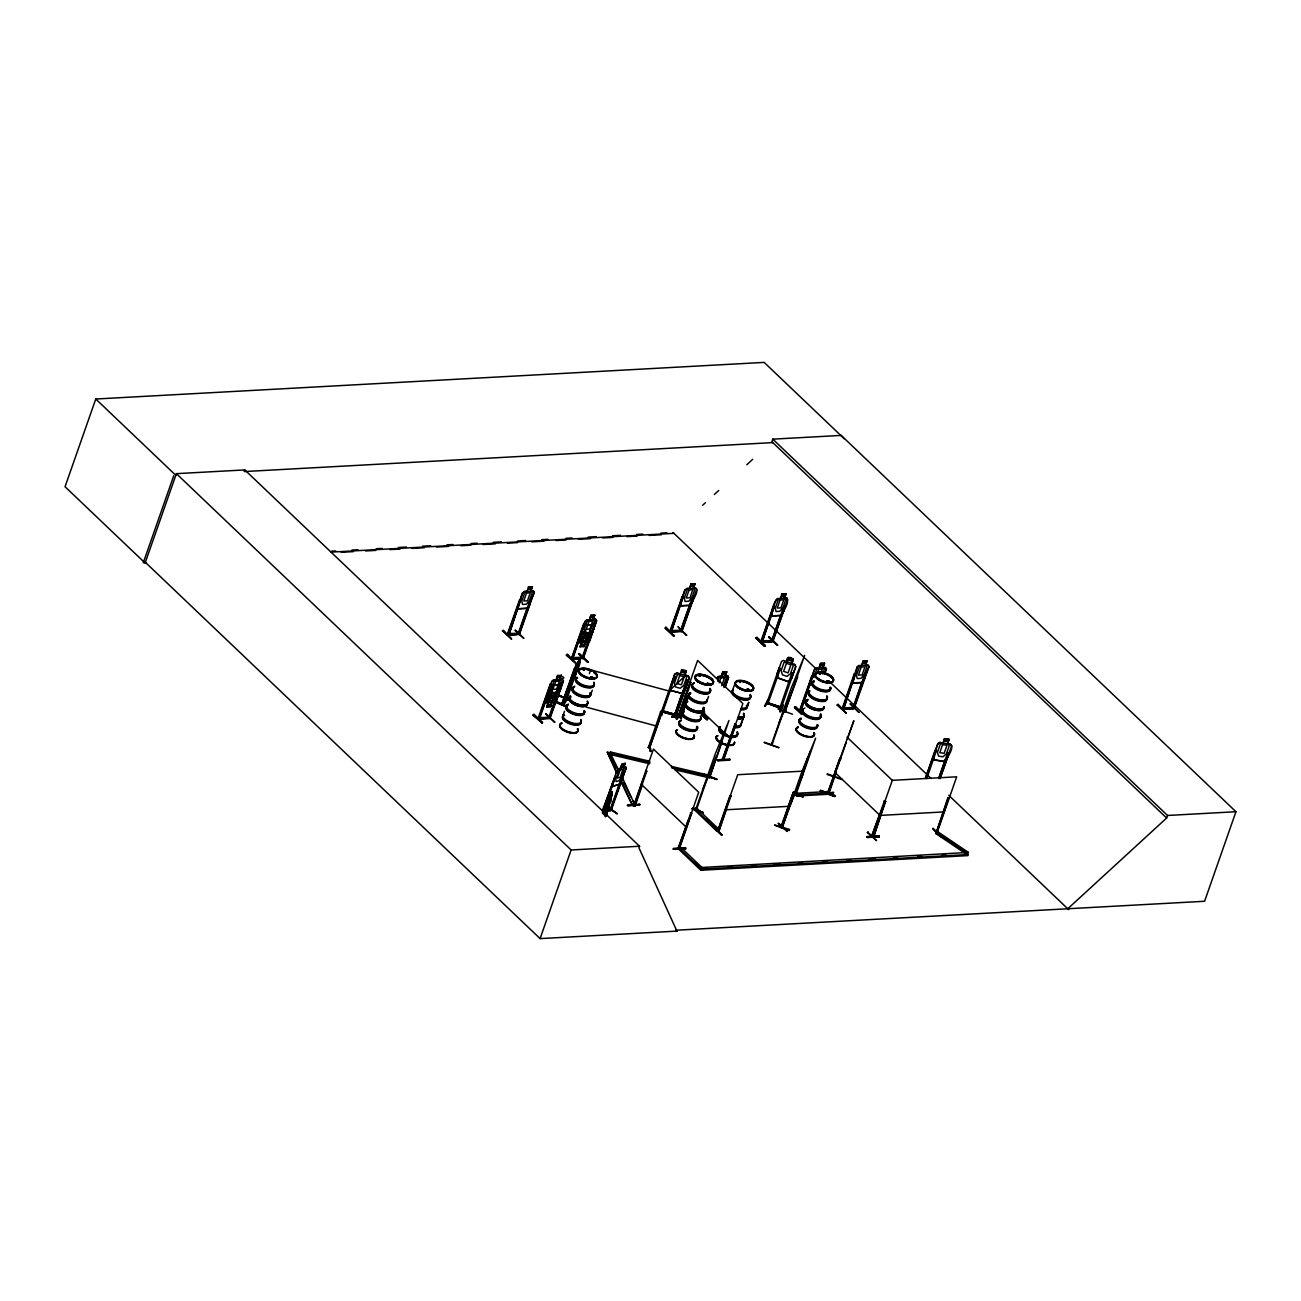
<?xml version="1.0" encoding="UTF-8"?>
<svg xmlns="http://www.w3.org/2000/svg" width="1301" height="1301" viewBox="0 0 1301 1301"><rect width="100%" height="100%" fill="white"/><g stroke="black" fill="none" stroke-linecap="round" stroke-linejoin="round"><path stroke-width="1.5" d="M684.96 675.17L688.083 675.902L689.254 677.935L685.22 689.595L682.049 693.449L670.682 690.473L670.682 685.79M670.844 690.359L670.844 685.741M607.583 808.555L607.534 809.661M777.429 677.854L777.478 672.959L777.429 677.854L788.617 681.903L791.789 678.13L795.854 666.535L794.7 664.404L783.576 660.453L781.543 661.38L777.461 673.024M933.728 755.409L933.663 759.914L944.656 761.589C947.535 757.507 957.455 743.489 947.421 743.749L949.145 739.31L944.461 738.594L942.997 743.001L939.761 742.432L937.745 743.749L925.499 778.437M933.825 759.8L933.842 755.328L937.875 743.83M616.999 813.808L608.884 808.279M673.381 849.114L685.562 847.699L673.495 848.35M685.383 848.333L673.365 848.968M685.741 848.789L673.235 849.081M717.697 759.784L729.715 759.02M866.986 837.193L879.346 836.819L879.118 835.73L866.84 837.177L879.346 836.885M867.133 836.51L879.134 835.746M867.328 837.535L879.33 836.787M532.385 586.735L530.775 591.305L532.255 592.622L529.426 600.688L526.238 604.249L522.547 604.445L521.766 601.111L524.596 593.045L527.084 591.5L528.417 586.962L532.385 586.735L530.873 591.061L533.426 590.914L534.386 592.459L527.458 608.413L518.074 608.835L518.448 604.689M518.156 608.917L518.497 604.575M681.008 601.566L680.683 605.908L689.985 605.404C691.969 601.534 702.41 586.67 693.205 588.198M680.83 605.762L681.106 601.664M771.981 611.665L771.656 616.007L780.958 615.503C783.739 610.624 789.479 603.111 786.926 598.005C779.966 601.371 790.114 586.67 784.275 598.379L785.755 599.712L782.926 607.762L779.738 611.324L776.046 611.535L775.266 608.185L778.096 600.135L780.584 598.59C783.121 587.223 782.665 601.192 777.705 598.509L775.9 600.119L760.971 642.222L761.703 640.97C764.663 640.759 759.312 640.011 760.825 641.848M810.425 681.057L810.247 685.383L810.523 681.155L814.491 669.495L816.28 667.885L825.598 667.462L826.46 668.909L824.59 673.902L826.216 668.893M857.278 667.299L852.838 683.041L862.14 682.537L869.068 666.567L868.109 665.039L858.871 665.543L857.083 667.153L842.479 709.338C851.602 708.346 852.366 710.297 854.367 707.045M708.866 777.347L716.932 779.12L702.377 773.916L716.835 779.364M785.544 712.054L784.731 711.777M782.974 826.314C781.576 824.135 784.243 828.851 780.844 827.387L793.252 792.293L794.342 791.772M795.578 793.773C797.529 791.61 794.244 798.115 795.366 793.35L827.55 791.577L829.209 793.155L828.005 794.326M547.688 693.043L547.347 697.385L547.64 693.173M560.552 688.945L560.894 684.619L551.738 685.269L544.843 701.255L551.608 681.513L553.38 679.87L556.145 679.773L557.56 675.382C572.229 678.569 557.104 679.171 551.705 681.594M560.682 688.912L560.894 684.619M580.994 633.05L580.653 637.376L589.808 636.742L592.654 632.351L589.711 636.644L580.555 637.295L580.945 633.164M593.841 628.936L594.183 624.61L585.043 625.261L582.295 629.733M584.035 669.739L582.978 669.462L584.116 669.706M583.612 669.495L583.84 670.21M592.768 677.528L592.053 676.943M593.158 678.26L592.719 677.398M699.71 676.374C697.092 675.008 702.231 676.065 699.385 676.048M698.962 675.658L699.987 675.349M699.369 675.317L700.231 675.528M708.98 683.464L706.98 683.854M707.142 683.643L708.834 684.537L708.703 683.61M739.147 681.594L740.269 682.44L740.302 681.496M739.619 681.48L740.106 682.261L739.83 681.269M749.278 690.717L747.994 689.01M749.587 690.489L746.888 689.335L749.246 690.522M819.516 673.072L820.248 674.162M819.272 673.869L820.394 673.951M820.557 673.755L822.346 669.186L818.654 669.397L817.532 672.617M829.127 681.22L826.737 681.366L828.639 682.472M827.778 681.87L828.005 680.797M829.566 682.212L829.03 681.22M612.153 794.147L611.633 791.642L612.218 794.082L610.348 801.107L605.144 815.922M548.794 717.29L538.338 717.632L539.769 717.908M550.095 718.461L538.289 719.274L538.728 717.989M550.534 717.176C548.388 714.965 548.453 720.917 549.51 717.225L550.339 717.176M583.385 658.452L571.513 659.233L584.913 621.504L586.686 619.878L589.451 619.78L590.865 615.373L594.768 615.097L593.158 619.65L594.606 620.967L585.824 640.645L580.864 641.133L585.076 635.994C581.514 631.066 587.158 628.302 586.182 635.018L591.028 630.595L586.67 635.913C589.89 640.547 584.881 643.361 585.564 636.937L582.263 640.889L585.011 632.839L584.247 629.554L587.076 621.488L589.516 619.91L590.865 615.373M606.835 810.783L606.608 814.702M680.602 715.794L681.952 715.729L680.911 715.826C681.334 718.038 680.049 717.03 680.472 715.42M704.378 715.452C702.686 716.379 705.63 715.892 704.833 714.168M718.672 830.705L717.827 831.128L737.716 774.713L802.099 771.184L815.629 738.187L795.757 795.122M885.623 801.318L873.605 836.771L873.573 835.047M872.776 835.388L873.784 835.128M936.086 831.664C934.508 835.958 939.794 830.688 935.874 831.729M610.592 802.343L610.836 800.001L605.372 816.719M530.759 600.964L519.164 634.156L507.162 634.807L519.587 599.761L520.676 599.696L508.805 635.132L509.26 633.782L507.618 633.538L518.221 633.359M534.239 592.524L533.329 591.061L524.222 591.565L522.4 593.028L507.585 635.132C508.528 636.124 524.758 634.172 518.351 632.985M680.878 629.977C683.334 628.643 682.277 633.099 680.423 631.261L690.262 603.55M681.513 630.335C683.692 628.139 678.634 633.668 681.87 629.83M761.264 642.255C761.443 642.808 778.307 641.637 771.851 640.076M843.633 707.63C841.812 706.508 841.536 710.362 843.487 709.191L855.342 673.82L854.253 673.885L842.056 708.915M843.796 707.939L843.194 708.899M853.212 708.736L854.025 706.963L853.911 708.313M574.668 677.105L577.286 663.998M559.723 696.1L568.602 699.857M571.172 678.39L570.31 682.326L571.302 678.553M605.258 806.701L603.892 811.824M573.774 669.348L574.7 669.104L561.983 703.922M562.617 703.386L561.837 703.174L566.13 698.93M707.484 776.209L702.491 773.575M777.982 709.012L792.537 714.216M794 793.382L803.075 796.7L793.919 793.561M827.111 774.404L841.698 779.543M827.306 773.867L841.861 779.055M844.203 438.697L764.159 362.394L95.77 399.017L65.05 486.737L145.094 563.024L176.383 473.662L244.799 469.921L639.555 846.235L638.97 847.878L676.927 931.109L540.094 938.606L145.338 562.292M173.732 475.759L143.273 562.748L145.663 562.601M244.799 469.921L244.23 471.564L772.81 442.6M508.203 633.88L507.471 635.132L508.967 633.506M518.579 604.672L522.612 593.175L524.303 591.646M508.805 635.067L520.026 601.55M502.495 630.904L511.569 639.035L503.308 630.221L502.414 630.985M515.147 630.286L523.636 638.384M527.084 608.413L517.912 634.27L519.977 633.262M530.32 599.176L518.497 634.579M518.107 634.205L519.863 633.197M519.375 634.579L534.142 592.427M533.947 714.314L533.02 715.095L542.354 723.014L533.036 715.062M539.85 717.859L539.378 719.242L551.689 684.05L550.307 683.854L537.898 718.949L549.673 718.119L562.26 683.318L560.877 683.106L561.951 683.041M551.689 684.05L550.616 684.131L538.5 719.258M538.923 718.835L544.924 702.247M546.209 698.556L548.16 693.01M546.778 706.898L548.371 702.345L546.94 701.044L549.754 692.978L552.909 689.384L555.722 681.35L559.365 681.106L556.535 689.156L557.283 692.441L554.47 700.507L552.014 702.085L550.681 706.622L546.68 706.817L548.29 702.589M541.801 723.096L542.68 722.397L533.914 714.33M554.307 722.299L545.9 713.55M550.502 706.394L552.014 702.085L554.844 701.971L556.633 700.491L563.414 680.765L562.471 679.236M561.463 675.105L559.869 679.659L561.316 680.96L552.518 700.637L547.737 701.206L551.77 696.002C548.209 691.075 553.852 688.294 552.876 695.027L557.722 690.587L553.364 695.921C556.682 700.637 551.331 703.386 552.258 696.946L548.957 700.897L553.771 681.496L556.226 679.919L557.739 675.593L561.381 675.349M554.421 701.581L548.518 718.119M561.186 683.399L549.071 718.51M549.949 718.494L563.414 680.765M573.156 657.867C570.716 656.745 571.269 659.574 572.635 659.2L584.686 623.781L583.612 623.846L571.334 658.94C578.327 659.981 585.092 656.224 583.271 658.436L596.622 620.675L589.938 640.482L588.15 642.109L585.401 642.222L583.986 646.613L579.986 646.808C584.295 640.84 579.27 644.125 578.229 641.328L585.011 621.553L586.8 620.105M571.806 659.249L573.156 657.899M578.229 642.239L572.229 658.826L572.977 657.574M578.376 641.263L582.409 629.749L585.174 625.488M582.75 629.31L584.686 623.781M568.342 700.149L559.902 695.547L568.602 699.45M579.986 646.808L581.677 642.336L580.23 641.035L583.059 632.985L586.214 629.391L589.011 621.358L592.654 621.097L589.841 629.147L590.589 632.449L587.776 640.499L585.32 642.076L583.986 646.613M587.613 662.29L579.14 653.492L588.28 662.176M561.869 703.971L574.229 668.877M562.097 704.638L576.229 664.811L561.918 704.719C567.447 704.069 566.911 694.718 566.537 700.019L579.075 664.453M576.229 664.811L580.653 657.704L565.805 699.84M566.244 699.32L578.522 663.656L574.18 673.3L575.741 671.739M576.522 670.861L572.96 676.764L576.18 666.096L580.653 657.704L578.88 662.144M593.077 619.569L594.573 615.259M576.18 673.43C569.139 688.945 584.116 657.038 579.14 662.014M581.823 658.127L582.263 656.842L583.694 657.216M581.97 658.143L587.727 641.572M583.011 658.078L595.256 623.033L582.376 658.517M563.105 715.257L564.536 711.24M589.353 673.609L590.638 669.917L669.332 691.107L649.736 747.799M590.882 694.214L592.313 690.197M540.094 938.606L571.139 849.976L176.383 473.662M618.902 770.599L610.055 752.612L607.291 752.189L616.625 773.087M610.185 753.1L610.576 751.994L649.768 761.264M610.576 751.994L610.445 754.515L649.638 763.785M665.852 627.212L674.016 635.913L665.836 627.212M602.249 810.848L614.755 777.347M602.802 811.092L615.145 777.624L602.672 813.109M603.111 810.588L616.804 770.842L620.561 768.484M602.558 812.442L608.25 797.789L603.192 813.223M603.485 811.873L610.006 794.439L609.144 795.204M603.778 812.914L607.242 802.88L606.526 803.693M610.088 796.179L611.795 791.675M604.022 814.133L606.851 806.067M611.746 791.902L606.705 804.506L606.103 811.417L607.534 809.157M608.185 802.88L608.689 801.432M620.447 768.403L621.959 764.094L625.179 763.28C619.195 772.973 633.75 762.321 618.317 769.151M622.073 764.175L615.747 778.551L616.089 781.559L618.983 780.714L621.748 776.811L625.179 763.28M610.478 798.424L612.218 794.082M605.014 815.272L609.031 803.985M605.534 815.385L609.405 804.311M680.748 630.351L670.308 630.465L669.69 631.798L682.114 596.752L683.204 596.687L671.17 632.156L670.064 632.172L681.935 631.473M689.53 588.345L686.733 588.41L684.928 590.02L669.999 632.123L670.731 630.871M605.762 816.508L608.364 808.506L606.233 815.792M683.204 596.687L671.121 632.107M671.479 630.497L670.698 631.701M611.389 810.328L609.925 810.279L620.366 780.714M610.315 810.556L611.844 809.043L611.291 810.393M623.163 774.924L610.413 810.523L623.553 775.185L622.317 775.168M606.64 811.613L611.275 810.279L625.992 768.224L625.472 767.086M612.332 786.276L619.618 784.422L626.253 768.224M694.994 583.824L693.303 588.28L694.783 589.613L691.953 597.679L688.766 601.241L685.074 601.436L684.293 598.102L687.123 590.036L689.611 588.491L690.945 583.954L694.994 583.824L693.482 588.133M689.611 588.491L691.107 584.165M674.081 636.026L664.974 627.911L673.414 636.075L674.341 635.295M686.164 635.376L678 626.61M692.848 596.167L680.472 631.18M669.901 631.798L681.643 631.196L694.23 596.378L693.14 596.443M681.903 631.57L696.669 589.418M627.814 805.791L640.092 804.343L627.407 805.286M648.841 745.88L650.142 746.546L648.841 745.847L648.418 747.522L660.534 712.07L661.867 712.428L649.427 747.766M661.607 711.94L662.046 710.622C663.933 712.785 662.29 711.159 663.185 710.915M670.861 685.822L674.877 674.243L676.845 673.235M660.469 711.419L661.607 715.257L661.493 710.931M662.632 712.2L675.04 676.829L673.707 676.487L675.04 676.829M649.784 744.091L650.744 751.441L650.256 750.596M622.431 777.803L635.295 805.888L632.53 805.465L621.423 780.974M635.018 806.295C635.473 803.042 632.27 804.945 635.018 806.295L642.58 784.292M633.701 805.53L653.46 749.116L698.702 792.244L679.041 848.74L678.081 847.845L679.496 848.691L678.585 847.845L688.245 820.329M645.751 772.29L634.124 805.498L634.904 806.197M634.481 806.262L646.76 771.168L645.995 770.436L646.76 771.168M634.563 806.344C637.555 805.14 632.481 803.221 635.018 805.059M684.733 675.186L686.245 670.877M678.488 716.884L671.966 717.095L680.244 715.892M682.927 690.945L674.552 715.257L686.814 679.87M686.83 680.114L688.164 680.456L675.951 715.615L689.254 677.854L688.099 676.016L685.692 675.382L670.698 689.481M676 930.231L677.024 931.109L676 930.231L1204.596 901.268L1235.95 811.726L841.194 435.412L772.778 439.153L771.883 441.722L1166.639 818.02L1067.763 908.765M675.691 711.875L677.17 719.258L676.683 718.396M678.195 716.721C679.61 719.941 678.959 712.639 677.837 716.867C683.106 717.81 674.113 713.68 671.576 716.591M678.439 716.884L689.904 683.594M678.732 717.648L690.929 682.472L690.148 681.74L690.929 682.472M686.733 695.596L679.057 717.534L678.358 716.835M687.107 696.474L679.984 716.786L681.122 716.672M687.4 696.751L680.456 717.111M681.724 714.883L687.546 698.263M681.334 717.095L688.489 696.702M707.159 700.41L708.573 696.393M704.589 711.826L703.337 715.42M703.743 714.233L703.76 715.826M703.808 715.875L705.093 714.542L704.638 715.826M704.215 715.42L704.036 714.509M704.508 715.436L705.126 714.802M717.778 681.285L718.9 678.065L721.372 676.504M727.763 675.951L725.129 676.032L726.739 671.804L722.705 671.95L721.274 676.406L718.51 676.439L716.721 678.065L718.607 676.536L727.763 675.951L728.609 677.398L725.064 687.4M719.177 682.765L722.884 672.178L726.543 671.95M721.713 685.773L726.739 671.804M723.681 685.643L726.495 677.577L725.031 676.276M723.974 687.465C723.519 685.025 728.349 678.032 726.56 680.081M725.421 685.269L727.357 679.724M725.015 687.335L728.365 677.366M732.593 690.213L735.309 682.456M678.195 848.024L690.88 812.816L691.66 813.548L679.333 848.545M937.501 831.99L936.004 833.665L966.188 854.041L968.416 852.415L938.232 832.038L936.378 832.575L966.562 852.952L968.22 854.529L967.83 855.619L700.832 870.255L678.211 848.675L678.959 846.544L679.382 848.61M694.539 808.474L717.16 830.038L719.518 829.908L696.897 808.279L694.539 808.474L694.149 809.564L716.786 831.128L719.128 830.997M696.816 808.783L696.214 808.002L695.563 809.889L715.436 753.49L728.967 720.494L709.614 777.608M708.703 774.42L696.36 810.068M756.824 637.311L755.897 638.075L764.988 646.012L756.808 637.311L765.216 645.459M671.332 766.354L708.557 775.136L708.817 776.567L708.427 777.656L675.121 769.802M708.947 777.364L710.167 775.803M709.484 777.705L722.006 741.993M685.513 847.65L685.725 848.821M729.666 758.955L729.894 760.142L717.892 760.825L717.648 759.67M773.526 608.624L762.093 642.206L774.176 606.786L773.087 606.851L760.792 641.93L772.908 641.572L787.642 599.517M762.012 641.865L762.158 640.564M692.49 808.116L703.19 812.653L692.148 809.059M722.364 759.329L723.193 757.865L723.649 759.995L735.813 724.852L735.049 724.12L722.299 759.329L723.112 759.963L742.871 703.565L697.612 660.42L677.756 716.835M735.049 724.12L722.754 759.215L723.551 759.914M716.77 779.527L702.475 773.591M755.914 638.043L764.386 646.158L765.313 645.394M777.282 645.28L768.907 636.644L777.445 644.792M743.603 717.062L741.05 724.364A9.774 4.228 19.3 0 1 734.837 727.194M741.066 724.364L743.782 716.591M780.584 615.487L771.395 641.344L773.184 639.994M771.818 641.621L783.82 606.25M772.615 641.279L785.202 606.477L784.113 606.542M700.832 870.255L701.223 869.149L678.602 847.585L680.943 847.455L703.565 869.019L703.19 870.125M701.532 868.548L701.922 867.458L968.416 852.415M716.786 831.128L717.16 830.038M726.43 808.848L718.786 830.737L717.518 830.802L719.323 829.501M717.664 830.819L729.942 795.757L731.032 795.692L718.998 831.16M718.119 831.16L718.981 829.42L718.737 830.786M767.834 699.971L764.533 706.085L765.508 705.63M768.566 702.426L767.85 703.939L780.405 668.616L779.088 668.145L766.712 703.451L767.427 701.938L768.289 702.654M713.387 826.769L721.957 835.031L714.981 827.631M788.471 657.444L786.926 661.835L784.031 662.404L781.218 670.47L782.389 674.78L786.845 676.39L790.439 673.804L793.252 665.738L791.382 663.445C797.562 658.257 785.3 653.98 786.845 661.558M791.61 663.282L793.122 658.973M794.7 664.404L795.643 666.6L780.99 708.655L781.625 707.142L780.34 706.638C779.266 710.671 779.218 705.321 781.234 707.289M779.771 708.199L792 672.812L793.317 673.284L792 672.812M779.868 711.631L782.698 704.719L783.218 705.727L780.681 711.923L779.868 711.631L782.698 704.719M772.078 742.855L771.347 744.822L791.138 688.343L804.668 655.346L784.666 712.379L797.708 676.845M784.389 709.289L771.851 745.001L772.55 743.099M778.876 747.522L764.37 742.172M802.489 713.42L795.383 706.687L794.537 707.37L801.644 714.086M799.383 711.273L811.661 676.211L812.751 676.162L800.294 711.208C797.35 709.387 803.644 710.574 799.546 711.598L814.491 669.495M800.7 709.891L799.757 711.663L800.733 711.614L812.751 676.162M813.857 677.561L816.67 669.495L819.158 667.95L820.671 663.64M819.077 667.82L820.492 663.412L824.558 663.282L822.948 667.511M822.639 673.918L824.33 669.088L822.85 667.755L824.558 663.282M774.794 824.964L789.593 829.453L789.203 830.526L774.648 825.306M778.047 823.403L787.268 831.453L778.714 823.289M793.252 792.293L781.137 827.664L782.259 827.647M783.137 825.875L780.893 827.306M781.039 827.338L782.047 827.322L794.342 792.228M782.308 827.696L802.099 771.184M795.74 791.837L808.019 756.743M798.066 786.162L810.36 751.067M803.091 796.651L795.025 794.862L807.661 759.329M828.818 794.244L796.619 796.017L797.009 794.911L795.366 793.35M802.928 797.058L794.098 793.057M837.909 704.41L846.235 713.159L837.974 704.345L837.161 705.012M843.926 707.907L843.487 709.191L854.058 677.512M865.458 665.413L867.149 660.957L863.083 661.087L861.669 665.478L859.262 667.169L856.448 675.219L857.213 678.569L860.92 678.374L864.108 674.812L866.921 666.746L865.458 665.413L866.873 661.006M861.75 665.624L863.181 661.168M858.985 712.46L850.073 703.678L858.953 712.379M820.199 791.284L820.524 790.39L835.063 795.627L834.754 796.521L820.248 791.187L834.754 796.488M852.789 708.329L861.75 682.537M864.986 673.3L853.163 708.703M841.975 708.964L853.798 708.329L865.441 675.089M854.074 708.638L869.068 666.567M847.358 739.179L853.83 720.705L827.273 793.708L828.021 794.374L846.366 742.025M827.794 793.821L839.698 758.239L840.788 759.231L840.007 758.499M827.859 794.26L827.875 792.016M836.169 772.371L828.623 794.374M836.332 772.257L834.461 777.608L834.526 775.803M828.07 794.342L827.176 793.545L833.681 792.423L823.647 793.008M867.978 832.396L876.549 840.657L867.409 832.51M868.255 831.843L867.328 832.607M873.101 836.771L885.249 801.627L884.485 800.896L871.735 836.104L879.883 814.052M871.686 835.925L872.776 835.128M873.459 835.356L872.418 836.754L892.307 780.34L847.049 737.195M881.021 814.459L873.768 836.673M925.369 778.177L935.061 750.466L936.362 750.661L926.784 778.632M949.193 739.391L947.632 743.635M938.688 778.258L945.16 759.784M938.818 778.518L947.746 752.401M939.972 778.453L949.161 752.872L947.876 752.677M940.103 778.714L951.6 745.896M941.517 836.429L932.898 828.298L936.183 832.006M947.844 797.92L949.226 798.131L947.844 797.92L936.07 833.356M948.136 798.196L936.021 833.323M948.933 797.855L937.029 831.632M936.899 833.307L956.69 776.811L892.307 780.34M938.232 832.038L936.004 833.665M966.188 854.041L966.562 852.952M1166.639 818.02L1167.534 815.467L772.778 439.153M820.508 790.423L835.063 795.659M764.207 742.627L778.779 747.782M827.322 793.334L833.339 792.96M827.859 792.049L828.607 793.138M827.631 792.309L828.444 792.228M835.079 776.323L834.396 776.144M785.088 710.948L785.999 710.704L784.812 711.793M781.999 826.851L794.635 792.504L793.545 792.569M703.158 788.569L716.688 755.572M779.088 668.145L780.405 668.616M765.33 706.378L768.094 699.45M766.972 703.223L780.893 708.59M767.151 701.889L768.306 702.621M778.844 723.437L792.374 690.441M803.351 773.282L789.805 806.278L725.421 809.807M840.788 757.621L834.77 772.29L880.013 815.418L944.412 811.889M561.495 704.443L566.618 699.157M610.511 808.913L611.421 808.702M554.974 700.784L567.155 706.199M549.12 689.758L551.868 685.497M556.503 696.734L559.251 692.262L556.503 696.734L547.249 697.287M679.935 847.406L678.959 846.544M872.207 834.77L873.215 835.535M872.987 836.689L872.109 835.909M689.985 605.404L692.848 601.029M783.739 611.047L780.958 615.503M861.994 682.309L864.791 678.065M566.342 655.07L575.725 663.12L567.22 654.322L575.725 663.12L566.325 655.102M706.947 719.713L701.32 714.265L706.931 719.746L707.858 718.965L702.052 713.647M721.307 835.047L712.818 826.899M503.064 630.774L511.569 639.035M764.403 646.125L755.995 637.978M795.334 706.703L802.375 713.485M933.793 759.703L944.591 761.427L947.762 757.54M707.256 683.058L707.63 684.245M708.964 683.919L707.224 683.415M748.904 689.384L748.579 690.376M820.508 674.081L819.646 673.723M829.453 682.342L827.843 681.236M685.188 689.53L682.033 693.4L670.682 690.473M671.983 716.851L682 716.266M627.781 805.595L639.832 805.075M832.965 792.683L828.477 793.106M788.569 681.708L791.642 678.049M580.018 658.908L578.522 661.363L579.514 660.339M576.197 664.941L580.197 660.924M570.114 682.244L574.131 678.211M607.242 802.88L606.526 803.546M605.16 807.579L606.038 806.799L605.339 807.466M702.524 505.373L705.484 502.658M714.33 494.526L718.754 490.477M746.807 464.733L752.71 459.318M578.294 641.182L579.173 642.613L588.15 641.978L589.938 640.482M544.989 701.174L545.883 702.621L554.746 701.889L556.421 700.345M786.926 598.005L777.705 598.639C773.087 602.623 772.062 610.055 771.574 615.926L780.925 615.357M814.686 669.625L816.394 668.112M674.812 713.631L676.471 714.298L675.121 713.68M722.657 757.898L723.063 760.012M678.65 846.74L678.894 848.707M829.03 793.122L828.379 792.39M937.777 743.83L939.81 742.513L950.592 744.302L951.649 745.993M781.283 826.102L782.909 826.054M680.114 673.918L676.813 672.991L674.731 674.146L661.445 711.826L676.032 715.583M583.645 670.21L583.076 669.397M592.882 677.545L590.963 677.219L592.215 677.301M591.89 677.398L590.865 677.447L591.597 676.845M709.11 684.684L708.882 683.48M739.456 681.822L739.895 682.082M740.432 682.244L739.537 681.561M829.404 682.147L828.217 682.147M542.289 723.047L533.556 714.965M707.468 719.616L701.759 714.233M661.786 710.557L674.715 714.249L663.217 711.045M780.015 706.573L768.501 703.06L779.884 706.931M619.601 784.292L612.202 786.438L612.738 782.421M606.559 810.442L610.25 809.368M606.949 810.702L610.641 809.645M606.25 811.352L610.885 810.019M935.647 832.949L936.476 832.9M507.309 634.823L508.382 634.79M771.981 640.027L772.03 641.702M772.144 640.352L773.477 640.336M872.288 836.38L885.249 801.627M590.654 677.008L591.825 676.878M592.817 678.293L591.809 678.211M700.117 676.227L699.629 675.463M709.078 684.489L707.76 684.537M747.831 689.075L746.774 689.481L747.799 690.278M747.343 689.319L748.904 690.099M827.176 680.862L828.233 680.83M827.062 680.96L829.29 681.496M766.793 703.239L780.893 708.281M661.867 714.525L661.103 711.517M590.947 615.503L594.85 615.194M595.663 619.39L596.557 620.821L595.777 619.243L593.337 619.504M586.702 620.008L595.76 619.471M584.995 624.057L583.612 623.846M585.076 625.407L594.134 624.854M586.214 629.391L589.841 629.147M585.011 632.839L588.637 632.611M578.88 654.224L588.28 662.242M571.659 657.672L582.1 657.298M582.393 657.574L572.847 657.932M551.77 685.399L560.975 684.7M552.909 689.384L556.535 689.156M547.396 697.141L556.373 696.507M548.469 702.426L545.769 702.768L544.843 701.255M546.68 706.817L550.599 706.492M545.769 714.119L554.99 722.169M549.103 717.567L539.541 717.941M720.868 677.935L724.527 677.707M735.813 724.852L734.626 724.153M717.404 760.402L729.568 759.703L717.55 760.418M731.325 795.968L729.942 795.757M627.342 805.335L639.425 804.571M885.916 801.595L884.062 800.928M691.66 813.548L690.457 812.849M866.84 837.177L879.004 836.478M331.739 551.152L335.772 550.925M351.937 550.047L357.986 549.721M376.168 548.713L382.218 548.388M398.382 547.493L406.449 547.054M422.614 546.176L430.68 545.737M446.845 544.843L452.894 544.517M471.076 543.525L477.125 543.184M493.29 542.306L501.357 541.85M517.522 540.972L525.588 540.533M541.753 539.639L547.802 539.313M565.984 538.321L572.033 537.98M588.198 537.102L596.265 536.663M612.429 535.768L620.512 535.329M636.661 534.451L642.71 534.109M660.892 533.117L666.958 532.792M330.649 552.144L673.934 533.345M341.204 552.291L353.368 551.624M365.532 550.957L375.664 550.404M389.845 549.624L399.992 549.071M412.141 548.404L424.305 547.737M436.469 547.07L448.634 546.404M460.798 545.737L470.929 545.184M483.094 544.517L495.258 543.851M507.406 543.184L517.554 542.631M531.735 541.85L543.899 541.183M556.064 540.517L566.195 539.964M578.36 539.297L590.524 538.63M602.688 537.963L612.82 537.411M627.001 536.63L637.132 536.077M649.297 535.41L661.461 534.744M532.467 586.832L528.417 586.962M527.003 591.37L524.303 591.516M691.026 584.035L694.815 583.97M686.83 588.637L695.937 588.15M520.969 599.989L519.587 599.761M530.613 599.452L531.41 599.111M683.497 596.98L682.114 596.752M518.221 608.689L527.328 608.185L530.32 604.054M781.917 594.037L785.967 593.906L782.096 594.264M680.748 605.681L689.953 605.258M774.469 607.063L773.087 606.851M518.514 633.636L508.837 633.863M681.041 630.627L671.365 630.855M768.647 637.376L777.819 645.361M773.282 640.336L772.339 640.417M761.118 640.661L772.013 640.726L762.337 640.954M824.362 663.429L820.492 663.412M863.165 661.217L866.954 661.103M813.044 676.439L811.661 676.211M855.635 674.113L854.253 673.885M865.279 673.576L866.076 673.235M852.887 682.814L862.14 682.537M852.903 707.484L842.674 708.02M853.196 707.76L843.503 707.988M846.235 713.159L837.096 705.077M803.026 794L794.976 794.439L796.619 796.017M821.142 793.008L827.176 792.683M797.009 794.911L829.209 793.155M1167.534 815.467L1235.95 811.726M571.139 849.976L639.555 846.235M678.211 848.675L680.569 848.545M703.565 868.434L707.598 868.222M727.796 867.1L731.845 866.889M752.043 865.783L756.076 865.555M774.258 864.563L780.324 864.238M798.505 863.23L802.554 863.018M822.752 861.913L826.785 861.685M847 860.579L851.033 860.351M869.214 859.359L875.28 859.034M893.462 858.026L897.495 857.814M917.693 856.708L921.742 856.481M941.94 855.375L945.99 855.147M701.223 869.149L968.22 854.529M549.461 718.054L549.949 716.818M828.444 682.196L828.851 681.366M708.411 684.342L709.305 683.936M748.026 689.075L747.343 689.904M699.157 712.119L697.97 711.712M699.174 712.33L697.173 711.598M632.904 804.376L635.685 804.782M948.982 739.521L944.575 738.773L943.111 743.164L940.265 744.253L937.436 752.303L938.574 756.125L942.932 756.792L946.477 753.686L949.307 745.636L947.47 743.83M936.492 750.937L935.061 750.466M828.542 682.098L827.647 681.968M748.628 690.034L747.408 689.888M748.677 690.099L747.685 689.741M707.695 683.48L708.72 683.919M748.254 690.441L748.872 689.66M708.086 684.407L708.882 683.757M610.836 753.425L650.028 762.679M671.576 767.769L708.817 776.567M676.813 673.072L688.083 675.967M661.412 711.582L675.87 715.55M661.867 712.672L660.534 712.07M649.719 747.555L648.402 747.49M648.256 747.408L649.589 747.766M650.744 751.425L649.801 743.391L650.37 744.27M586.035 707.061L657.038 726.202M591.906 678.26L590.703 677.658M593.858 671.788A9.66 4.179 19.3 0 1 591.857 678.537L590.491 677.138L591.37 678.049M649.524 747.473L649.915 751.23M692.327 808.604L703.19 812.653L692.148 808.702M788.439 657.525L792.894 659.119M777.591 677.756L788.585 681.643M559.739 696.051L568.439 699.987M554.763 701.353L566.927 706.785M554.698 701.483L566.894 706.931M554.47 701.759L566.683 707.11M587.759 662.16L579.026 654.029M941.355 836.982L938.493 834.234M678.358 627.212L686.847 635.262M515.294 630.172L523.783 638.189M827.778 681.984L827.306 681.025M954.609 844.463L963 850.122M607.437 806.701L617.373 813.71L607.648 807.157M675.918 711.826L676.341 719.046M939.013 834.38L941.859 837.063M932.784 828.835L935.695 831.615M827.712 793.594L828.461 794.228M681.691 717.55L675.967 712.167L675.105 712.867L680.765 718.331M714.688 828.217L721.957 835.031M858.871 665.543L857.083 667.153M673.007 532.451L816.475 669.218M831.176 683.22L931.093 778.486M948.722 795.301L1068.69 909.643M756.434 637.962L765.053 646.125M684.928 590.02L680.878 601.599M802.213 713.973L795.025 707.321L802.229 714.151M794.504 707.419L801.562 714.184M685.334 695.515L688.245 698.295M701.385 710.818L730.577 738.643M706.394 818.866L714.883 826.964M641.165 784.21L686.408 827.338M694.701 862.026L701.776 868.775M602.282 812.897L605.225 815.694M95.77 399.017L175.814 475.32M687.953 676.016L689.075 677.951M867.995 665.185L868.905 666.649M727.568 676.016L728.462 677.463M609.681 753.702L616.739 768.094M623.813 782.486L630.871 796.895M632.644 800.489L635.295 805.888M607.291 752.189L616.999 771.981M621.032 782.08L632.53 805.465M625.553 766.923L626.123 768.306M611.568 793.025L611.828 794.456M611.063 794.456L611.324 795.903M609.844 794.391L610.95 800.148M676.032 711.224L676.52 718.884M661.233 711.452L661.607 715.257M580.051 660.843L580.018 661.884M589.89 693.466A9.627 4.163 19.3 0 1 580.88 696.816A9.627 4.163 19.3 0 1 572.928 688.408M590.231 692.929A9.774 4.228 19.3 0 1 579.856 695.921A9.774 4.228 19.3 0 1 574.31 687.172M587.58 702.816A9.627 4.163 19.3 0 1 576.847 704.508A9.627 4.163 19.3 0 1 570.098 696.507M570.293 695.97A9.627 4.163 19.3 0 0 578.229 704.378A9.627 4.163 19.3 0 0 587.239 701.028A9.579 4.147 19.3 0 1 578.229 704.361A9.579 4.147 19.3 0 1 570.326 695.986M591.857 678.537A9.66 4.179 19.3 0 1 578.734 670.926A9.66 4.179 19.3 0 1 591.825 670.6M594.15 684.521A9.774 4.228 19.3 0 1 583.255 686.229A9.774 4.228 19.3 0 1 576.392 678.097M590.996 693.108A9.644 4.163 19.3 0 1 579.075 694.344A9.644 4.163 19.3 0 1 574.766 686.18M593.825 685.058A9.644 4.163 19.3 0 1 581.905 686.278A9.644 4.163 19.3 0 1 577.595 678.114M590.394 692.425A9.774 4.228 19.3 0 1 580.035 695.417A9.774 4.228 19.3 0 1 574.473 686.668M593.793 682.749A9.774 4.228 19.3 0 1 584.637 686.131A9.774 4.228 19.3 0 1 576.571 677.61M593.858 682.163A9.627 4.163 19.3 0 1 584.832 685.513A9.627 4.163 19.3 0 1 576.896 677.105M580.75 722.315A9.627 4.163 19.3 0 1 571.22 724.413A9.627 4.163 19.3 0 1 562.552 716.9M563.268 716.005A9.627 4.163 19.3 0 1 564.553 715.404M581.092 721.795A9.774 4.228 19.3 0 1 570.196 723.519A9.774 4.228 19.3 0 1 563.333 715.371M577.384 729.194A9.627 4.163 19.3 0 1 567.171 732.138A9.627 4.163 19.3 0 1 561.707 723.535M561.902 722.966A9.627 4.163 19.3 0 0 567.382 731.569A9.627 4.163 19.3 0 0 577.579 728.625A9.579 4.147 19.3 0 1 569.773 732.268A9.579 4.147 19.3 0 1 559.95 724.462M577.546 728.836A9.66 4.179 19.3 0 1 569.692 732.512A9.66 4.179 19.3 0 1 559.804 724.657M560.52 723.763A9.66 4.179 19.3 0 1 561.804 723.161A9.579 4.147 19.3 0 0 560.666 723.584M587.483 703.223A9.66 4.179 19.3 0 1 576.717 704.914A9.66 4.179 19.3 0 1 569.919 696.913A9.66 4.179 19.3 0 0 576.717 704.914A9.66 4.179 19.3 0 0 587.467 703.256M583.954 710.834A9.774 4.228 19.3 0 1 573.578 713.826A9.774 4.228 19.3 0 1 568.033 705.093M580.815 719.453A9.644 4.163 19.3 0 1 571.789 722.787A9.644 4.163 19.3 0 1 563.821 714.379M583.645 711.387A9.644 4.163 19.3 0 1 574.603 714.737A9.644 4.163 19.3 0 1 566.651 706.313M580.734 720.022A9.774 4.228 19.3 0 1 571.578 723.421A9.774 4.228 19.3 0 1 563.512 714.883M584.653 711.614A9.774 4.228 19.3 0 1 572.57 712.867A9.774 4.228 19.3 0 1 568.212 704.589M584.718 711.013A9.627 4.163 19.3 0 1 572.814 712.249A9.627 4.163 19.3 0 1 568.521 704.101M706.687 700.93A9.627 4.163 19.3 0 1 694.783 702.15A9.627 4.163 19.3 0 1 690.489 694.002M707.028 700.393A9.774 4.228 19.3 0 1 694.945 701.646A9.774 4.228 19.3 0 1 690.571 693.368M709.891 689.432A9.774 4.228 19.3 0 1 700.735 692.831A9.774 4.228 19.3 0 1 692.652 684.293M707.272 699.304A9.644 4.163 19.3 0 1 696.523 700.995A9.644 4.163 19.3 0 1 689.758 692.978M709.565 689.985A9.644 4.163 19.3 0 1 700.54 693.335A9.644 4.163 19.3 0 1 692.571 684.911M707.207 699.905A9.774 4.228 19.3 0 1 695.108 701.141A9.774 4.228 19.3 0 1 690.75 692.864M710.053 688.945A9.774 4.228 19.3 0 1 699.694 691.937A9.774 4.228 19.3 0 1 694.132 683.188M710.118 688.359A9.627 4.163 19.3 0 1 702.312 692.018A9.627 4.163 19.3 0 1 692.441 684.196M693.157 683.301A9.627 4.163 19.3 0 1 694.441 682.7M696.49 727.259A9.627 4.163 19.3 0 1 687.481 730.609A9.627 4.163 19.3 0 1 679.545 722.201M696.832 726.722A9.774 4.228 19.3 0 1 686.456 729.715A9.774 4.228 19.3 0 1 680.911 720.965M694.181 736.61A9.627 4.163 19.3 0 1 683.464 738.301A9.627 4.163 19.3 0 1 676.699 730.3M676.894 729.763A9.627 4.163 19.3 0 0 684.83 738.171A9.595 4.147 19.3 0 0 693.823 734.837A9.627 4.163 19.3 0 1 684.83 738.171A9.595 4.147 19.3 0 1 676.91 729.796A9.579 4.147 19.3 0 0 683.643 737.748A9.579 4.147 19.3 0 0 694.327 736.073M700.751 718.315A9.774 4.228 19.3 0 1 688.668 719.567A9.774 4.228 19.3 0 1 684.293 711.289M697.612 726.901A9.644 4.163 19.3 0 1 685.692 728.137A9.644 4.163 19.3 0 1 681.382 719.973M700.426 718.835A9.644 4.163 19.3 0 1 688.505 720.071A9.644 4.163 19.3 0 1 684.196 711.907M697.011 726.218A9.774 4.228 19.3 0 1 686.635 729.21A9.774 4.228 19.3 0 1 681.09 720.461M700.393 716.542A9.774 4.228 19.3 0 1 691.238 719.925A9.774 4.228 19.3 0 1 683.171 711.403M700.458 715.957A9.627 4.163 19.3 0 1 691.449 719.29A9.627 4.163 19.3 0 1 683.497 710.899M826.818 698.67A9.627 4.163 19.3 0 1 816.101 700.361A9.627 4.163 19.3 0 1 809.336 692.36M826.639 696.864A9.774 4.228 19.3 0 1 817.483 700.263A9.774 4.228 19.3 0 1 809.401 691.725M807.986 699.32A9.627 4.163 19.3 0 0 811.157 706.947A9.627 4.163 19.3 0 0 824.07 707.337A9.579 4.147 19.3 0 1 812.296 707.451A9.579 4.147 19.3 0 1 806.734 699.938M830.022 687.188A9.774 4.228 19.3 0 1 819.663 690.18A9.774 4.228 19.3 0 1 814.101 681.431M826.883 695.791A9.644 4.163 19.3 0 1 817.857 699.141A9.644 4.163 19.3 0 1 809.889 690.733M829.713 687.741A9.644 4.163 19.3 0 1 819.484 690.685A9.644 4.163 19.3 0 1 814.003 682.066M826.802 696.377A9.774 4.228 19.3 0 1 817.646 699.759A9.774 4.228 19.3 0 1 809.58 691.238M830.737 687.969A9.774 4.228 19.3 0 1 818.638 689.221A9.774 4.228 19.3 0 1 814.28 680.943M830.786 687.367A9.627 4.163 19.3 0 1 820.053 689.058A9.627 4.163 19.3 0 1 813.304 681.057M816.638 725.015A9.627 4.163 19.3 0 1 806.425 727.958A9.627 4.163 19.3 0 1 800.961 719.355M817.5 725.747A9.774 4.228 19.3 0 1 805.417 726.999A9.774 4.228 19.3 0 1 801.042 718.721M813.792 733.146A9.627 4.163 19.3 0 1 803.579 736.09A9.627 4.163 19.3 0 1 798.115 727.487M823.875 707.207A9.66 4.179 19.3 0 1 811.938 708.443A9.66 4.179 19.3 0 1 807.612 700.263M820.362 714.786A9.774 4.228 19.3 0 1 811.206 718.185A9.774 4.228 19.3 0 1 803.14 709.647M817.744 724.657A9.644 4.163 19.3 0 1 806.994 726.348A9.644 4.163 19.3 0 1 800.229 718.331M820.053 715.339A9.644 4.163 19.3 0 1 811.011 718.689A9.644 4.163 19.3 0 1 803.059 710.265M817.678 725.242A9.774 4.228 19.3 0 1 805.595 726.495A9.774 4.228 19.3 0 1 801.221 718.217M820.541 714.282A9.774 4.228 19.3 0 1 811.385 717.68A9.774 4.228 19.3 0 1 803.302 709.143M820.589 713.712A9.627 4.163 19.3 0 1 810.393 716.656A9.627 4.163 19.3 0 1 804.929 708.053M750.059 695.482A9.774 4.228 19.3 0 1 740.903 698.865A9.774 4.228 19.3 0 1 732.821 690.327M750.254 697.287A9.644 4.163 19.3 0 1 739.505 698.979A9.644 4.163 19.3 0 1 732.739 690.961M750.222 694.978A9.774 4.228 19.3 0 1 741.066 698.377A9.774 4.228 19.3 0 1 733 689.839M750.287 694.392A9.627 4.163 19.3 0 1 741.277 697.743A9.627 4.163 19.3 0 1 733.325 689.335M746.335 705.711A9.627 4.163 19.3 0 1 740.854 709.761M747.376 705.939A9.774 4.228 19.3 0 1 741.277 708.785M746.66 705.158A9.774 4.228 19.3 0 1 741.098 709.289M747.441 705.337A9.644 4.163 19.3 0 1 741.44 708.151M743.489 713.826A9.627 4.163 19.3 0 1 738.009 717.892M743.635 713.485A9.66 4.179 19.3 0 1 738.155 717.567M737.195 734.561A9.627 4.163 19.3 0 1 726.462 736.252A9.627 4.163 19.3 0 1 719.713 728.235M737 732.756A9.774 4.228 19.3 0 1 731.438 736.886M729.064 736.464A9.774 4.228 19.3 0 1 719.778 727.617M734.236 743.798A9.627 4.163 19.3 0 1 721.323 743.391M719.307 742.22A9.627 4.163 19.3 0 1 718.152 735.764M719.502 741.651A9.627 4.163 19.3 0 1 717.062 735.797M734.496 742.334A9.66 4.179 19.3 0 1 721.437 743.05M719.404 741.879A9.66 4.179 19.3 0 1 716.949 735.992M737.244 731.682A9.644 4.163 19.3 0 1 731.764 735.748M727.031 734.626A9.644 4.163 19.3 0 1 720.266 726.609M737.179 732.252A9.774 4.228 19.3 0 1 731.617 736.382M729.243 735.976A9.774 4.228 19.3 0 1 719.941 727.113M741.147 723.242A9.627 4.163 19.3 0 1 735.146 726.056M740.594 724.885A9.644 4.163 19.3 0 1 734.593 727.698M741.098 723.844A9.774 4.228 19.3 0 1 735 726.706M743.375 714.233A9.66 4.179 19.3 0 1 737.895 718.298M719.518 741.651A9.579 4.147 19.3 0 1 717.095 735.813M526.58 592.931L523.75 600.997L527.458 600.802L530.271 592.736L526.58 592.931M529.003 587.873L528.499 589.304L530.873 589.174L531.377 587.743L529.003 587.873M548.274 704.459L547.77 705.89L550.112 705.727L550.616 704.28L548.274 704.459M558.129 676.276L557.625 677.707L559.967 677.545L560.471 676.113L558.129 676.276M581.58 644.45L581.075 645.898L583.401 645.719L583.905 644.288L581.58 644.45M591.435 616.267L590.93 617.715L593.272 617.552L593.776 616.105L591.435 616.267M609.73 797.659L606.916 805.709L607.323 807.954L610.136 799.904L609.73 797.659M620.122 770.046L617.292 778.096L620.187 777.266L623.016 769.2L620.122 770.046M622.398 764.858L621.894 766.289L624.269 764.321L622.398 764.858M689.107 589.922L686.278 597.988L689.969 597.777L692.799 589.727L689.107 589.922M691.53 584.848L691.026 586.296L693.4 586.166L693.905 584.718L691.53 584.848M677.301 674.926L674.487 682.992L675.691 687.058L680.212 688.229L683.838 685.383L686.652 677.333L684.749 675.268L686.456 670.779L681.626 669.527L680.228 674.113L677.301 674.926M679.724 675.544L676.894 683.61L681.415 684.765L684.245 676.715L679.724 675.544M682.293 670.714L681.789 672.162L684.684 672.91L685.188 671.462L682.293 670.714M723.291 672.861L722.787 674.292L725.145 674.146L725.649 672.715L723.291 672.861M780.08 600.021L777.25 608.071L780.942 607.876L783.771 599.826L780.08 600.021M782.503 594.947L781.999 596.395L784.373 596.265L784.877 594.817L782.503 594.947M748.725 702.41L747.327 706.443L748.742 702.426M786.422 663.266L783.609 671.332L788.048 672.942L790.878 664.876L786.422 663.266M788.975 658.517L788.471 659.965L791.333 660.989L791.837 659.558L788.975 658.517M821.077 664.323L820.573 665.754L822.948 665.624L823.452 664.193L821.077 664.323M861.246 667.055L858.432 675.121L862.124 674.91L864.954 666.86L861.246 667.055M863.669 661.981L863.165 663.429L865.539 663.299L866.043 661.851L863.669 661.981M942.607 744.611L939.777 752.661L944.152 753.328L946.965 745.278L942.607 744.611M945.144 739.684L944.64 741.131L947.453 741.554L947.957 740.123L945.144 739.684M722.787 757.963L724.104 758.727L722.787 757.963M675.707 712.72L681.431 718.282L675.707 712.72M555.348 692.587L551.705 692.848L555.332 692.604M582.181 674.829A9.627 4.163 19.3 0 0 597.126 676.406A9.627 4.163 19.3 0 0 584.913 668.161A9.627 4.163 19.3 0 0 582.181 674.829M591.679 678.992A9.627 4.163 19.3 0 0 593.679 672.275A9.579 4.147 19.3 0 1 591.662 678.976A9.627 4.163 19.3 0 1 578.587 671.414A9.627 4.163 19.3 0 1 591.646 671.088A9.579 4.147 19.3 0 0 578.636 671.43A9.579 4.147 19.3 0 0 591.662 678.976M574.245 704.443A9.627 4.163 19.3 0 0 587.158 704.833A9.579 4.147 19.3 0 1 574.261 704.426A9.627 4.163 19.3 0 1 571.074 696.816A9.579 4.147 19.3 0 0 574.261 704.426M694.311 711.094A9.627 4.163 19.3 0 0 703.321 707.76A9.644 4.163 19.3 0 1 694.279 711.224A9.644 4.163 19.3 0 1 686.31 702.816A9.627 4.163 19.3 0 0 694.311 711.094M698.442 681.025A9.627 4.163 19.3 0 0 713.387 682.602A9.627 4.163 19.3 0 0 701.19 674.357A9.627 4.163 19.3 0 0 698.442 681.025A9.644 4.163 19.3 0 0 713.387 682.651A9.644 4.163 19.3 0 0 701.158 674.406A9.644 4.163 19.3 0 0 698.426 681.09M693.303 710.167A9.627 4.163 19.3 0 0 703.516 707.224A9.579 4.147 19.3 0 1 693.319 710.151A9.579 4.147 19.3 0 1 687.871 701.581A9.627 4.163 19.3 0 0 693.303 710.167M698.149 681.87A9.627 4.163 19.3 0 0 713.094 683.432A9.627 4.163 19.3 0 0 700.897 675.203A9.627 4.163 19.3 0 0 698.149 681.87M698.312 681.366A9.66 4.179 19.3 0 0 713.306 682.927A9.66 4.179 19.3 0 0 701.06 674.666A9.66 4.179 19.3 0 0 698.312 681.366M698.182 681.854A9.579 4.147 19.3 0 0 713.062 683.415A9.579 4.147 19.3 0 0 700.897 675.219A9.579 4.147 19.3 0 0 698.182 681.854M694.002 712.005A9.627 4.163 19.3 0 0 703.012 708.671A9.579 4.147 19.3 0 1 694.002 711.989A9.579 4.147 19.3 0 1 686.082 703.63A9.627 4.163 19.3 0 0 694.002 712.005M694.165 711.549A9.66 4.179 19.3 0 0 703.207 708.183A9.66 4.179 19.3 0 1 694.181 711.501A9.66 4.179 19.3 0 1 686.18 703.109A9.66 4.179 19.3 0 0 694.181 711.501M812.084 708.004A9.627 4.163 19.3 0 0 823.988 706.768A9.627 4.163 19.3 0 1 812.068 708.069A9.627 4.163 19.3 0 1 807.775 699.922A9.627 4.163 19.3 0 0 812.084 708.004M818.589 678.78A9.627 4.163 19.3 0 0 833.534 680.342A9.627 4.163 19.3 0 0 821.321 672.113A9.627 4.163 19.3 0 0 818.589 678.78M818.296 679.626A9.627 4.163 19.3 0 0 833.242 681.187A9.627 4.163 19.3 0 0 821.029 672.942A9.627 4.163 19.3 0 0 818.296 679.626M818.443 679.138A9.66 4.179 19.3 0 0 833.437 680.716A9.66 4.179 19.3 0 0 821.191 672.454A9.66 4.179 19.3 0 0 818.443 679.138M818.313 679.61A9.579 4.147 19.3 0 0 833.193 681.171A9.579 4.147 19.3 0 0 821.045 672.975A9.579 4.147 19.3 0 0 818.313 679.61M803.79 735.52A9.627 4.163 19.3 0 0 813.987 732.577A9.579 4.147 19.3 0 1 803.79 735.504A9.627 4.163 19.3 0 1 798.31 726.917A9.579 4.147 19.3 0 0 803.79 735.504M811.775 708.899A9.627 4.163 19.3 0 0 823.679 707.679A9.579 4.147 19.3 0 1 811.791 708.882A9.627 4.163 19.3 0 1 807.482 700.751A9.579 4.147 19.3 0 0 811.791 708.882M738.61 687.058A9.627 4.163 19.3 0 0 753.555 688.636A9.627 4.163 19.3 0 0 741.359 680.39A9.627 4.163 19.3 0 0 738.61 687.058M738.317 687.904A9.627 4.163 19.3 0 0 753.263 689.465A9.627 4.163 19.3 0 0 741.066 681.236A9.627 4.163 19.3 0 0 738.317 687.904A9.579 4.147 19.3 0 0 753.23 689.449A9.579 4.147 19.3 0 0 741.066 681.252A9.579 4.147 19.3 0 0 738.35 687.887M738.464 687.432A9.66 4.179 19.3 0 0 753.474 689.01A9.66 4.179 19.3 0 0 741.212 680.732A9.66 4.179 19.3 0 0 738.464 687.432M738.204 717.323A9.627 4.163 19.3 0 0 743.684 713.257A9.579 4.147 19.3 0 1 738.204 717.306M721.518 742.822A9.627 4.163 19.3 0 0 734.545 742.107A9.579 4.147 19.3 0 1 721.535 742.822M737.716 718.77A9.627 4.163 19.3 0 0 743.7 715.957A9.579 4.147 19.3 0 1 737.7 718.737"/></g></svg>
